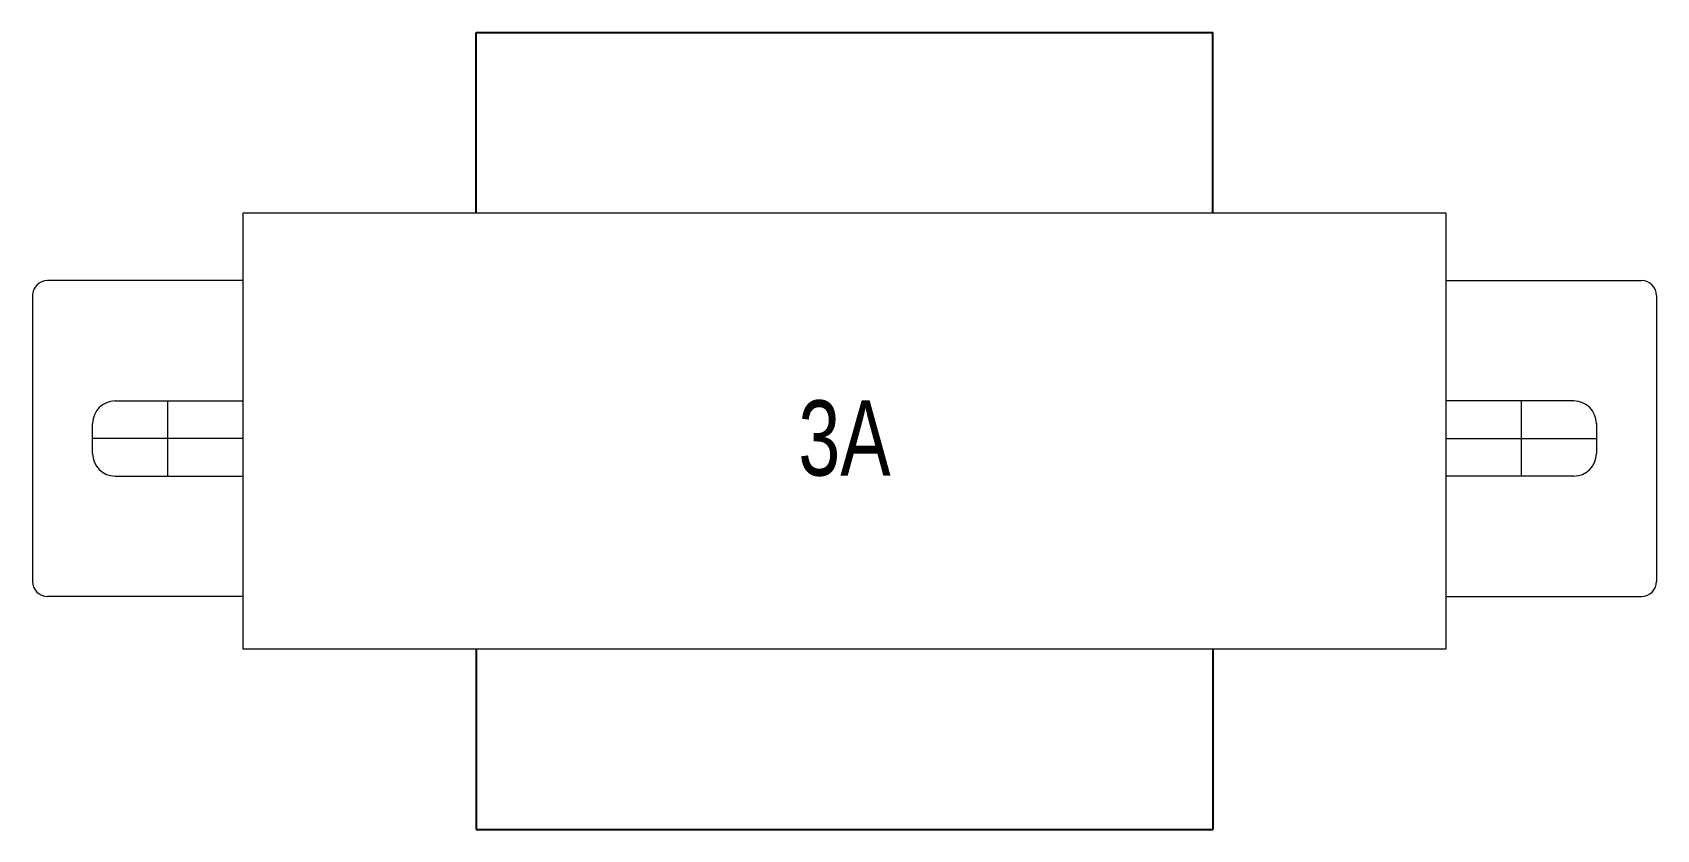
# Model space of a CAD drawing. Header units: millimetres. Extents: x -54 to 54, y -26 to 27.
import ezdxf

# ---------------------------------------------------------------- set-up
doc = ezdxf.new("R2010")
doc.units = ezdxf.units.MM
doc.layers.get('0').update_dxf_attribs({"linetype": 'CONTINUOUS', "lineweight": 15})
doc.layers.add('1', color=8, linetype='CONTINUOUS', lineweight=25)
doc.styles.get("Standard").update_dxf_attribs({"font": 'txt', "width": 0.75})

msp = doc.modelspace()

# ---------------------------------------------------------------- linework, layer by layer
for p, q in [((-40, 15), (40, 15)), ((-40, -14), (-40, 15)), ((40, 15), (40, -14)), ((-40, 10.5), (-53, 10.5)), ((40, 10.5), (53, 10.5)), ((-54, 9.5), (-54, -9.5)), ((54, 9.5), (54, -9.5)), ((-48.5, 2.5), (-40, 2.5)), ((-45, -2.5), (-45, 2.5)), ((-40, -2.5), (-40, 2.5)), ((48.5, 2.5), (40, 2.5)), ((45, 2.5), (45, -2.5)), ((-50, -1), (-50, 1)), ((-40, 0), (-50, 0)), ((40, 0), (50, 0)), ((50, 1), (50, -1)), ((-48.5, -2.5), (-40, -2.5)), ((48.5, -2.5), (40, -2.5)), ((-40, -10.5), (-53, -10.5)), ((40, -10.5), (53, -10.5)), ((40, -14), (-40, -14))]:
    msp.add_line(p, q)
for centre, radius, start, end in [((-53, 9.5), 1, 90, 180), ((53, 9.5), 1, 0, 90), ((-48.5, 1), 1.5, 90, 180), ((48.5, 1), 1.5, 360, 90), ((-48.5, -1), 1.5, 180, 270), ((48.5, -1), 1.5, 270, 360), ((-53, -9.5), 1, 180, 270), ((53, -9.5), 1, 270, 0)]:
    msp.add_arc(centre, radius, start, end)
at = {"layer": '1'}
for p, q in [((-24.5, 15), (-24.5, 27)), ((-24.5, 27), (24.5, 27)), ((24.5, 15), (24.5, 27)), ((-24.5, -14), (-24.5, -26)), ((24.5, -14), (24.5, -26)), ((-24.5, -26), (24.5, -26))]:
    msp.add_line(p, q, dxfattribs=at)

# ---------------------------------------------------------------- texts
at = {"insert": (0, 0), "char_height": 5, "width": 100, "attachment_point": 5}
msp.add_mtext('3A', dxfattribs=at)

doc.saveas('drawing.dxf')
